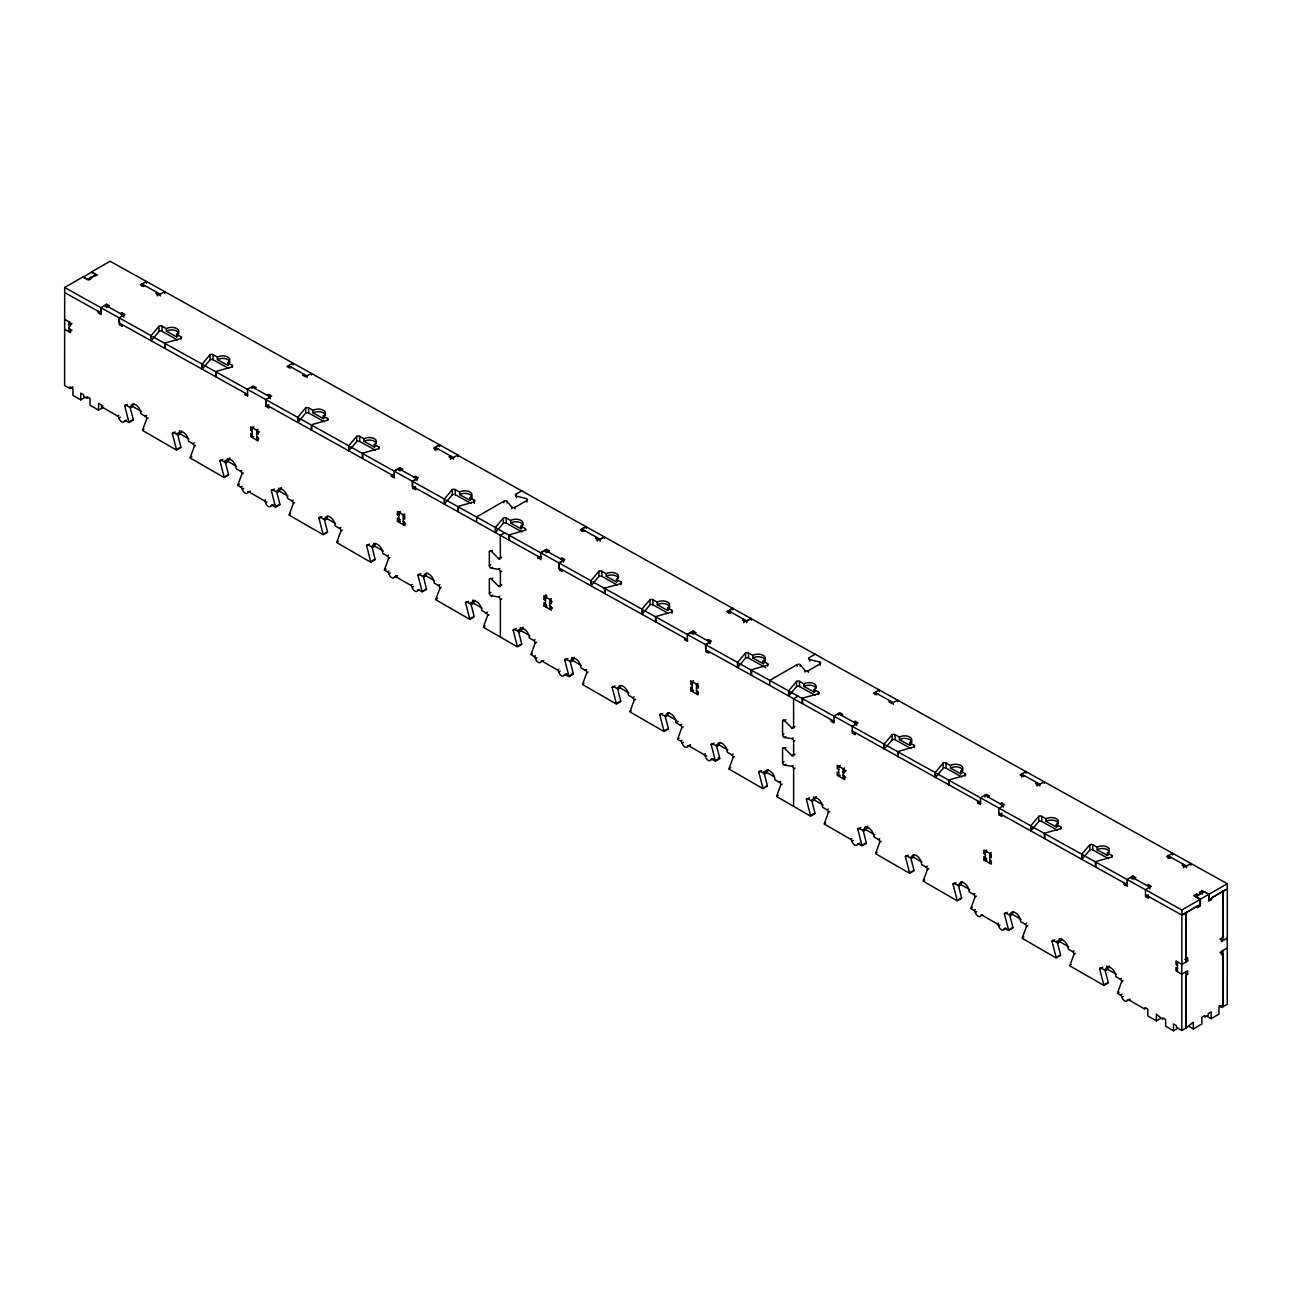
<?xml version="1.0" encoding="UTF-8"?>
<svg xmlns="http://www.w3.org/2000/svg" width="1292" height="1292" viewBox="0 0 1292 1292"><rect width="100%" height="100%" fill="white"/><g stroke="black" fill="none" stroke-linecap="round" stroke-linejoin="round"><path stroke-width="1.5" d="M108.157 306.737L109.61 305.881L106.687 304.25L100.824 307.641L100.889 312.761L64.681 292.59L64.6 385.468L69.978 388.569L72.901 386.873M133.318 420.062L128.925 422.597L125.841 420.821A2.067 1.195 60 0 0 124.452 421.144A4.151 2.39 60 0 1 121.69 421.806A4.151 2.39 60 0 1 118.929 417.946A2.067 1.195 60 0 0 117.54 416.024L101.503 406.754L101.503 405.074L98.563 403.379L98.563 410.145L102.956 407.61M499.891 596.161L498.518 596.952L491.235 595.854A2.067 1.195 60 0 1 489.345 593.157L489.345 579.462A2.067 1.195 60 0 1 491.235 578.929L492.607 578.138M499.891 568.512L498.518 569.304L491.235 568.205A2.067 1.195 60 0 1 489.345 565.492L489.345 551.813L490.718 551.022M793.11 765.462L791.738 766.253L784.47 765.155A2.067 1.195 60 0 1 782.581 762.442L782.581 748.762L783.953 747.971M793.11 737.813L791.738 738.604L784.47 737.506A2.067 1.195 60 0 1 782.581 734.793L782.581 721.097L783.953 720.306M1177.884 1028.206L1173.491 1030.758L1173.491 1023.975L1176.431 1025.67L1176.414 1027.366L1181.792 1030.467L1181.873 915.075L1197.345 905.983L1197.345 907.678L1200.284 905.983L1200.284 899.216L1227.319 883.744L1227.255 1004.223L1222.846 1006.775L1222.878 950.508M1186.217 971.665L1186.201 1027.931L1181.792 1030.467M1186.234 961.797L1186.266 912.523L1186.234 958.406L1187.687 957.566L1187.687 960.957L1181.825 964.333L1175.978 960.957L1175.978 964.333L1177.432 965.189M148.096 417.978L146.723 418.769L142.605 430.01L143.977 429.219M195.722 445.465L194.349 446.273L190.231 457.513L191.878 456.56M243.348 472.969L241.975 473.76L237.841 485.001L239.23 484.209M294.721 502.62L293.349 503.412L289.214 514.652L290.587 513.861M342.348 530.124L340.975 530.915L336.841 542.155L338.213 541.364M389.974 557.611L388.585 558.402L384.467 569.643L385.84 568.851M441.331 587.279L439.958 588.07L435.824 599.31L437.471 598.357M488.957 614.766L487.585 615.557L483.45 626.798L485.098 625.845M536.584 642.269L535.211 643.061L531.077 654.301L532.449 653.51M588.151 672.034L586.778 672.825L582.644 684.066L584.016 683.274M635.567 699.408L634.194 700.199L630.06 711.44L631.433 710.648M683.193 726.912L681.821 727.703L677.686 738.943L679.059 738.152M734.567 756.563L733.178 757.354L729.059 768.595L730.707 767.642M782.177 784.066L780.804 784.858L776.686 796.098L778.333 795.145M829.803 811.554L828.43 812.345L824.312 823.585L825.685 822.794M881.176 841.205L879.804 842.013L875.669 853.237L877.042 852.445M928.803 868.708L927.43 869.5L923.296 880.74L924.668 879.949M976.429 896.196L975.056 897.003L970.922 908.244L972.295 907.436M1027.786 925.863L1026.413 926.655L1022.279 937.895L1023.926 936.942M1075.412 953.351L1074.04 954.142L1069.905 965.382L1071.278 964.591M1123.039 980.838L1121.666 981.629L1117.532 992.87L1118.904 992.078M159.045 326.214L151.374 335.339L151.455 340.458L159.126 331.333L159.045 326.214A2.067 1.179 -0.9 0 1 161.968 326.182L166.377 328.636A7.251 4.118 -0.9 0 1 176.633 328.539A7.251 4.118 -0.9 0 1 176.633 334.353L176.665 336.921L166.41 331.204L166.377 328.636M210.079 354.654L202.408 363.763L202.489 368.898L210.16 359.774L210.079 354.654A2.067 1.179 -0.9 0 1 213.019 354.622L217.411 357.077A7.251 4.118 -0.9 0 1 227.667 356.98A7.251 4.118 -0.9 0 1 227.667 362.794L227.715 365.361L217.444 359.644L217.411 357.077M305.655 407.917L297.984 417.025L298.064 422.145L305.736 413.036L305.655 407.917A2.067 1.179 -0.9 0 1 308.594 407.884L312.987 410.323A7.251 4.118 -0.9 0 1 323.242 410.226A7.251 4.118 -0.9 0 1 323.242 416.04L323.291 418.608L313.019 412.891L312.987 410.323M356.689 436.341L349.018 445.465L349.098 450.585L356.77 441.476L356.689 436.341A2.067 1.179 -0.9 0 1 359.628 436.325L364.021 438.763A7.251 4.118 -0.9 0 1 374.292 438.666A7.251 4.118 -0.9 0 1 374.292 444.48L374.325 447.048L364.069 441.331L364.021 438.763M452.265 489.603L444.593 498.712L444.674 503.832L452.345 494.723L452.265 489.603A2.067 1.179 -0.9 0 1 455.204 489.571L459.597 492.026A7.251 4.118 -0.9 0 1 469.852 491.913A7.251 4.118 -0.9 0 1 469.852 497.743L469.9 500.295L459.629 494.578L459.597 492.026M503.315 518.044L495.643 527.152L495.708 532.272L503.379 523.163L503.315 518.044A2.067 1.179 -0.9 0 1 506.238 518.011L510.631 520.466A7.251 4.118 -0.9 0 1 520.902 520.353A7.251 4.118 -0.9 0 1 520.902 526.183L520.934 528.735L510.679 523.018L510.631 520.466M598.874 571.29L591.203 580.399L591.284 585.518L598.955 576.41L598.874 571.29A2.067 1.179 -0.9 0 1 601.814 571.258L606.206 573.713A7.251 4.118 -0.9 0 1 616.478 573.616A7.251 4.118 -0.9 0 1 616.478 579.43L616.51 581.998L606.255 576.28L606.206 573.713M649.924 599.73L642.253 608.839L642.334 613.958L649.989 604.85L649.924 599.73A2.067 1.179 -0.9 0 1 652.848 599.698L657.257 602.153A7.251 4.118 -0.9 0 1 667.512 602.04A7.251 4.118 -0.9 0 1 667.512 607.87L667.544 610.422L657.289 604.704L657.257 602.153M745.5 652.977L737.829 662.102L737.893 667.221L745.565 658.096L745.5 652.977A2.067 1.179 -0.9 0 1 748.423 652.945L752.816 655.399A7.251 4.118 -0.9 0 1 763.087 655.302A7.251 4.118 -0.9 0 1 763.087 661.116L763.12 663.684L752.865 657.967L752.816 655.399M796.534 681.417L788.863 690.526L788.944 695.661L796.615 686.537L796.534 681.417A2.067 1.179 -0.9 0 1 799.457 681.385L803.866 683.839A7.251 4.118 -0.9 0 1 814.122 683.743A7.251 4.118 -0.9 0 1 814.122 689.557L814.17 692.124L803.899 686.407L803.866 683.839M892.11 734.68L884.439 743.788L884.519 748.908L892.191 739.799L892.11 734.68A2.067 1.179 -0.9 0 1 895.033 734.647L899.442 737.086A7.251 4.118 -0.9 0 1 909.697 736.989A7.251 4.118 -0.9 0 1 909.697 742.803L909.729 745.371L899.474 739.654L899.442 737.086M943.144 763.104L935.473 772.228L935.553 777.348L943.225 768.239L943.144 763.104A2.067 1.179 -0.9 0 1 946.083 763.087L950.476 765.526A7.251 4.118 -0.9 0 1 960.731 765.429A7.251 4.118 -0.9 0 1 960.731 771.243L960.78 773.811L950.508 768.094L950.476 765.526M1038.72 816.366L1031.048 825.475L1031.129 830.594L1038.8 821.486L1038.72 816.366A2.067 1.179 -0.9 0 1 1041.659 816.334L1046.052 818.789A7.251 4.118 -0.9 0 1 1056.307 818.676A7.251 4.118 -0.9 0 1 1056.307 824.506L1056.355 827.058L1046.084 821.341L1046.052 818.789M1089.754 844.807L1082.082 853.915L1082.163 859.035L1089.834 849.926L1089.754 844.807A2.067 1.179 -0.9 0 1 1092.693 844.774L1097.086 847.229A7.251 4.118 -0.9 0 1 1107.357 847.116A7.251 4.118 -0.9 0 1 1107.357 852.946L1107.389 855.498L1097.134 849.781L1097.086 847.229M457.546 455.155L1227.319 883.744M785.843 736.715L784.47 737.506M501.764 571.226L500.392 572.017L500.392 585.696A2.067 1.195 60 0 1 498.518 586.229L491.235 578.929M501.764 598.874L500.392 599.666L500.392 637.069M793.11 754.738L791.738 755.529L784.47 748.23A2.067 1.195 60 0 0 782.581 748.762M64.729 292.606L64.648 287.486L83.108 276.843L88.793 280.009L91.732 278.313L90.262 277.505L97.352 275.067L91.651 271.901L110.095 261.242L457.82 454.994L457.853 456.706M71.964 323.549L69.025 325.245L70.495 326.101L70.495 322.709L64.632 319.334M144.801 285.564L143.331 286.42L140.408 284.789L146.416 281.478L146.448 283.19M71.981 330.058L69.041 331.753L69.041 321.87M120.608 313.681L122.078 312.825L125.001 314.457L119.139 317.848L119.219 322.968L247.515 394.448M69.978 388.569L69.978 386.873L72.901 388.569L72.901 395.336L80.75 399.858L85.143 397.322M101.503 406.754L102.876 405.963M129.911 406.528L133.27 419.545L128.861 422.08L124.743 406.076L127.569 404.428M124.743 406.076A2.067 1.195 60 0 1 126.196 405.22L130.605 407.771L132.801 406.495A7.251 4.183 60 0 1 133.641 403.734M117.54 416.024L118.912 415.233M118.929 417.946L120.301 417.155M124.452 421.144L126.099 420.191M130.605 407.771A7.251 4.183 60 0 1 135.725 404.8A7.251 4.183 60 0 1 140.86 413.698L145.269 416.234L146.642 415.443M177.795 435.033L180.896 447.032L176.487 449.584L172.369 433.563L175.195 431.932M254.766 388.424L256.236 387.584L253.297 385.937L247.434 389.328L247.676 396.24L244.753 394.609L244.721 392.897M291.411 367.267L289.957 368.107L287.018 366.476L293.026 363.165L293.058 364.877M172.369 433.563A2.067 1.195 60 0 1 173.822 432.723L178.231 435.259L180.428 433.999A7.251 4.183 60 0 1 181.574 430.914M267.218 395.368L268.688 394.528L271.627 396.16L265.748 399.535L265.829 404.654L394.125 476.15M303.878 374.212L302.409 375.051L305.348 376.683L311.356 373.388L311.372 375.084M180.945 447.565L176.552 450.1L142.54 430.462M178.231 435.259A7.251 4.183 60 0 1 183.351 432.303A7.251 4.183 60 0 1 188.487 441.186L192.879 443.721L194.268 442.93M265.91 399.616L266.007 406.447L268.93 404.751M253.733 426.812L252.263 427.652L252.263 437.536L253.733 436.68M258.125 429.348L256.672 430.188L256.672 440.071L258.868 438.796M259.595 431.883L256.672 433.579L258.125 434.435L258.125 431.043L250.793 426.812L250.793 430.188L252.263 431.043M224.905 460.533L228.506 474.535L224.114 477.071L219.979 461.066L222.822 459.419M219.979 461.066A2.067 1.195 60 0 1 221.449 460.227L225.858 462.762L228.054 461.486A7.251 4.183 60 0 1 229.944 457.982M228.571 475.052L224.178 477.588L190.166 457.949M225.858 462.762A7.251 4.183 60 0 1 230.977 459.79A7.251 4.183 60 0 1 236.113 468.689L240.506 471.225L241.895 470.433M239.165 484.662L237.793 485.453L240.877 487.229A2.067 1.195 60 0 1 242.266 489.167A4.151 2.39 60 0 0 245.028 493.011A4.151 2.39 60 0 0 247.789 492.349A2.067 1.195 60 0 1 249.178 492.026L250.551 491.235M240.877 487.229L242.25 486.438M242.266 489.167L243.639 488.36M247.789 492.349L249.437 491.396M276.52 491.186L279.88 504.187L275.487 506.722L271.352 490.718L274.372 488.974M271.352 490.718A2.067 1.195 60 0 1 272.822 489.878L277.215 492.413L279.411 491.138A7.251 4.183 60 0 1 281.317 487.633M249.178 492.026L264.149 500.666L265.522 499.875M264.149 500.666A2.067 1.195 60 0 1 265.538 502.604L266.911 501.813M265.538 502.604A4.151 2.39 60 0 0 268.3 506.448A4.151 2.39 60 0 0 271.062 505.786L273.258 504.526M279.944 504.704L275.535 507.255L272.45 505.463A2.067 1.195 60 0 0 271.062 505.786M277.215 492.413A7.251 4.183 60 0 1 282.35 489.458A7.251 4.183 60 0 1 287.47 498.341L291.879 500.876L293.252 500.085M401.376 470.11L402.846 469.271L399.906 467.639L394.044 471.015L394.302 477.927L391.363 476.296L391.331 474.6M439.49 444.787L433.627 448.163L436.567 449.794L438.02 448.954M394.189 471.112L398.598 468.56L416.912 478.767L416.945 480.479M435.291 450.391L435.243 447.403L439.651 444.868L439.668 446.564M391.363 476.296L394.302 474.6M324.147 518.673L327.506 531.69L323.097 534.226L318.979 518.221L321.821 516.574M318.979 518.221A2.067 1.195 60 0 1 320.448 517.365L324.841 519.917L327.038 518.641A7.251 4.183 60 0 1 327.619 516.251M413.828 477.055L415.297 476.215L418.237 477.846L412.374 481.238L412.439 486.357L540.734 557.837M457.82 454.994L451.958 458.369L449.018 456.738L450.488 455.898L450.537 459.306M416.912 478.767L412.519 481.318L412.616 488.15L415.556 489.781L415.523 488.069M327.57 532.207L323.161 534.743L289.15 515.104M324.841 519.917A7.251 4.183 60 0 1 329.977 516.945A7.251 4.183 60 0 1 335.096 525.828L339.505 528.38L340.878 527.588M412.616 488.15L415.556 486.454M400.342 511.454L398.873 512.31L398.873 522.178L400.342 521.338M403.282 518.221L404.751 519.077L404.751 515.686L397.419 511.454L397.419 514.846L400.342 513.15M404.751 513.99L403.282 514.846L403.282 524.713L405.107 523.664M398.873 518.786L397.419 517.947L397.419 521.338L400.342 519.642M371.773 546.177L375.132 559.178L370.723 561.713L366.605 545.708L369.447 544.077M366.605 545.708A2.067 1.195 60 0 1 368.058 544.869L372.467 547.404L374.664 546.128A7.251 4.183 60 0 1 375.504 543.383M375.197 559.694L370.788 562.246L336.776 542.608M372.467 547.404A7.251 4.183 60 0 1 377.603 544.449A7.251 4.183 60 0 1 382.723 553.331L387.132 555.867L388.504 555.076M385.775 569.304L384.402 570.095L387.487 571.888A2.067 1.195 60 0 1 388.876 573.81A4.151 2.39 60 0 0 391.637 577.653A4.151 2.39 60 0 0 394.399 577.007A2.067 1.195 60 0 1 395.788 576.668L397.161 575.877M511.761 508.693L511.729 507.094L507.142 501.49A2.067 1.179 -0.9 0 0 503.848 501.248L476.57 516.994L476.635 522.13M515.976 495.853L515.944 494.255L522.016 490.766M387.487 571.888L388.876 571.08M388.876 573.81L390.249 573.018M394.399 577.007L396.886 575.57M511.729 507.094A2.067 1.179 -0.9 0 0 515.024 507.336L526.878 500.488A2.067 1.179 -0.9 0 0 526.393 498.631L516.429 496.128A2.067 1.179 -0.9 0 1 515.944 494.255M423.13 575.828L426.489 588.829L422.096 591.381L417.962 575.36L420.804 573.729M417.962 575.36A2.067 1.195 60 0 1 419.432 574.52L423.824 577.056L426.021 575.796A7.251 4.183 60 0 1 426.861 573.034M395.788 576.668L410.775 585.324L412.148 584.517M504.72 532.772L500.311 535.308L500.392 558.047A2.067 1.195 60 0 1 498.518 558.58L491.235 551.28A2.067 1.195 60 0 0 489.345 551.813M410.775 585.324A2.067 1.195 60 0 1 412.148 587.246L413.521 586.455M412.148 587.246A4.151 2.39 60 0 0 414.91 591.106A4.151 2.39 60 0 0 417.687 590.444L419.335 589.491M491.235 551.28L492.607 550.489M426.554 589.362L422.161 591.898L419.06 590.105A2.067 1.195 60 0 0 417.687 590.444M423.824 577.056A7.251 4.183 60 0 1 428.96 574.1A7.251 4.183 60 0 1 434.096 582.983L438.489 585.518L439.861 584.727M498.518 558.58L500.44 557.466M500.392 558.047L501.764 557.256M489.345 565.492L490.718 564.701M491.509 568.044L492.607 567.414M547.986 551.813L549.455 550.957L546.516 549.326L540.654 552.718L540.912 559.63L537.973 557.999L537.957 556.287M586.116 526.474L580.237 529.849L583.177 531.497L584.646 530.641M540.815 552.798L545.208 550.263L563.522 560.47L563.554 562.182M581.901 531.658L581.852 529.09L586.261 526.555L586.277 528.267M537.973 557.999L540.912 556.303M470.498 602.33L474.116 616.332L469.723 618.868L465.588 602.863L468.431 601.216M498.518 586.229L499.891 585.438M500.392 585.696L501.764 584.905M489.345 593.157L490.718 592.35M465.588 602.863A2.067 1.195 60 0 1 467.058 602.024L471.451 604.559L473.647 603.283A7.251 4.183 60 0 1 474.794 600.215M491.509 595.709L492.607 595.063M560.453 558.742L561.907 557.902L564.846 559.533L558.984 562.924L559.065 568.044L687.344 639.524M604.43 536.681L598.567 540.072L595.628 538.441L597.098 537.585L597.146 541.009M563.522 560.47L559.129 563.005L559.226 569.837L562.165 571.468L562.133 569.756M581.852 529.09L600.182 539.297L604.575 536.761L604.608 538.473M474.18 616.849L469.787 619.385L435.759 599.746M471.451 604.559A7.251 4.183 60 0 1 476.587 601.587A7.251 4.183 60 0 1 481.722 610.486L486.115 613.022L487.488 612.23M545.499 600.328L544.029 599.488L544.029 596.096L546.225 594.837M546.952 596.096L545.499 596.952L545.499 606.82L546.952 605.98M544.029 599.488L546.225 598.212M551.361 598.648L549.891 599.488L549.891 609.372L552.459 607.886M545.499 603.445L544.029 602.589L544.029 605.98L546.225 604.704M552.088 601.604L549.891 602.88L551.361 603.719L551.361 600.328L544.029 596.096M518.124 629.818L521.742 643.836L517.349 646.371L513.215 630.367L516.235 628.606M513.215 630.367A2.067 1.195 60 0 1 514.684 629.511L519.077 632.046L521.274 630.787A7.251 4.183 60 0 1 523.179 627.282M521.807 644.353L517.398 646.888L483.386 627.25M519.077 632.046A7.251 4.183 60 0 1 524.213 629.091A7.251 4.183 60 0 1 529.349 637.973L533.741 640.525L535.114 639.718M531.012 654.737L534.113 656.53L535.486 655.738M534.113 656.53A2.067 1.195 60 0 1 535.486 658.452L536.858 657.66M535.486 658.452A4.151 2.39 60 0 0 538.247 662.312A4.151 2.39 60 0 0 541.025 661.649L542.398 660.858M541.025 661.649A2.067 1.195 60 0 1 542.398 661.326L543.77 660.519M569.95 660.6L573.309 673.6L568.916 676.136L564.782 660.131L567.899 658.339M564.782 660.131A2.067 1.195 60 0 1 566.251 659.291L570.644 661.827L572.841 660.551A7.251 4.183 60 0 1 574.342 657.24M542.398 661.326L557.385 669.967L558.758 669.175M557.385 669.967A2.067 1.195 60 0 1 558.758 671.888L560.147 671.097M558.758 671.888A4.151 2.39 60 0 0 561.535 675.748A4.151 2.39 60 0 0 564.297 675.086L566.494 673.81M564.297 675.086A2.067 1.195 60 0 1 565.67 674.763L567.059 673.956M570.644 661.827A7.251 4.183 60 0 1 575.78 658.855A7.251 4.183 60 0 1 580.915 667.754L585.308 670.29L586.681 669.498M694.595 633.5L696.065 632.644L693.142 631.013L687.263 634.404L687.522 641.317L684.598 639.685L684.566 637.973M732.903 609.953L732.871 608.241L726.863 611.552L729.786 613.183L731.256 612.327M687.425 634.485L691.818 631.95L710.067 642.108L710.099 643.82M728.51 612.925L728.478 610.793L732.871 608.241M617.382 687.974L620.725 700.975L616.332 703.51L612.198 687.505L615.04 685.874M612.198 687.505A2.067 1.195 60 0 1 613.668 686.666L618.06 689.201L620.273 687.942A7.251 4.183 60 0 1 620.838 685.535M707.063 640.444L708.533 639.588L711.456 641.22L705.593 644.611L705.674 649.731L833.954 721.211M751.04 618.367L745.177 621.759L742.254 620.128L743.707 619.272L743.772 622.696M710.067 642.108L705.674 644.66L705.771 651.491L708.71 653.122L708.678 651.41M728.478 610.793L746.792 621L751.201 618.448L751.217 620.16M620.79 701.491L616.397 704.043L582.579 684.518M618.06 689.201A7.251 4.183 60 0 1 623.196 686.246A7.251 4.183 60 0 1 628.332 695.128L632.725 697.664L634.097 696.872M693.578 680.755L692.108 681.595L692.108 691.478L693.578 690.622M698.697 686.246L696.501 687.522L697.971 688.361L697.971 684.986L690.639 680.755L690.639 684.13L692.835 682.87M697.971 683.29L696.501 684.13L696.501 694.014L698.342 692.948M692.108 688.087L690.639 687.247L690.639 690.622L692.835 689.363M665.009 715.461L668.352 728.478L663.959 731.014L659.824 715.009L662.667 713.362M659.824 715.009A2.067 1.195 60 0 1 661.294 714.153L665.687 716.705L667.899 715.429A7.251 4.183 60 0 1 668.723 712.667M665.687 716.705A7.251 4.183 60 0 1 670.823 713.733A7.251 4.183 60 0 1 675.958 722.632L678.155 721.356M668.416 728.995L664.023 731.53L630.012 711.892M675.958 722.632L680.351 725.167L681.724 724.376M804.981 672.066L804.964 670.467L800.378 664.863A2.067 1.179 -0.9 0 0 797.083 664.621L769.79 680.383L769.87 685.503M815.236 654.14L809.18 657.644A2.067 1.179 -0.9 0 0 809.664 659.501L809.68 661.1M677.622 739.395L680.722 741.172L682.095 740.381M680.722 741.172A2.067 1.195 60 0 1 682.111 743.11L683.484 742.302M804.964 670.467A2.067 1.179 -0.9 0 0 808.243 670.71L820.097 663.862A2.067 1.179 -0.9 0 0 819.629 662.005L809.664 659.501M682.111 743.11A4.151 2.39 60 0 0 684.873 746.954A4.151 2.39 60 0 0 687.635 746.292L690.106 744.87M687.635 746.292A2.067 1.195 60 0 1 689.007 745.968L690.671 745.016M716.366 745.129L719.725 758.129L715.316 760.665L711.198 744.66L714.04 743.013M797.955 696.162L793.563 698.697L793.627 727.348A2.067 1.195 60 0 1 791.738 727.88L784.47 720.581A2.067 1.195 60 0 0 782.581 721.097M711.198 744.66A2.067 1.195 60 0 1 712.651 743.821L717.06 746.356L719.256 745.08A7.251 4.183 60 0 1 720.096 742.319M689.007 745.968L703.995 754.609L705.367 753.817M703.995 754.609A2.067 1.195 60 0 1 705.384 756.547L706.756 755.755M705.384 756.547A4.151 2.39 60 0 0 708.145 760.39A4.151 2.39 60 0 0 710.907 759.728L712.554 758.775M710.907 759.728A2.067 1.195 60 0 1 712.296 759.405L713.668 758.614M784.47 720.581L785.843 719.773M717.06 746.356A7.251 4.183 60 0 1 722.196 743.385A7.251 4.183 60 0 1 727.315 752.283L731.724 754.819L733.097 754.027M791.738 727.88L793.385 726.928M793.627 727.348L795 726.556M782.581 734.793L783.953 734.001M791.738 755.529A2.067 1.195 60 0 0 793.627 754.996L793.627 741.317L795 740.51M841.221 715.187L842.675 714.347L839.752 712.7L833.889 716.091L834.067 722.971L831.127 721.324L831.095 719.628M877.866 694.03L876.396 694.87L873.473 693.239L879.335 689.847L879.367 691.559M784.47 748.23L785.843 747.438M763.733 771.615L767.351 785.633L762.942 788.168L758.824 772.164L761.65 770.517M793.627 754.996L795 754.205M782.581 762.442L783.953 761.65M853.673 722.131L855.143 721.291L858.066 722.922L852.203 726.298L852.3 733.129L855.239 734.76L855.207 733.065M890.333 700.975L888.864 701.814L891.787 703.446L897.665 700.07L897.682 701.766M758.824 772.164A2.067 1.195 60 0 1 760.277 771.308L764.686 773.843L766.883 772.584A7.251 4.183 60 0 1 768.029 769.515M784.47 765.155L785.843 764.363M793.627 806.37L793.627 768.966L795 768.175M767.4 786.15L763.007 788.685L728.995 769.047M764.686 773.843A7.251 4.183 60 0 1 769.806 770.888A7.251 4.183 60 0 1 774.942 779.77L779.351 782.322L780.723 781.515M840.188 765.397L838.718 766.237L838.718 776.121L840.188 775.265M844.58 767.933L843.127 768.788L843.127 778.656L845.679 777.17M846.05 770.468L843.127 772.164L844.58 773.02L844.58 769.628L837.248 765.397L837.248 768.788L838.718 769.628M811.618 800.119L814.977 813.12L810.568 815.656L806.45 799.651L809.551 797.858M806.45 799.651A2.067 1.195 60 0 1 807.904 798.811L812.313 801.347L814.509 800.071A7.251 4.183 60 0 1 816.399 796.566M815.026 813.637L810.633 816.189L776.621 796.55M812.313 801.347A7.251 4.183 60 0 1 817.432 798.391A7.251 4.183 60 0 1 822.568 807.274L826.961 809.809L828.35 809.018M862.975 829.771L866.334 842.772L861.942 845.323L857.807 829.303L860.924 827.51M857.807 829.303A2.067 1.195 60 0 1 859.277 828.463L863.67 830.998L865.866 829.739A7.251 4.183 60 0 1 867.772 826.234M824.248 824.038L850.604 839.267L851.993 838.476M850.604 839.267A2.067 1.195 60 0 1 851.993 841.189L853.366 840.398M851.993 841.189A4.151 2.39 60 0 0 854.755 845.049A4.151 2.39 60 0 0 857.517 844.387L859.729 843.111M866.399 843.288L861.99 845.84L858.905 844.047A2.067 1.195 60 0 0 857.517 844.387M863.67 830.998A7.251 4.183 60 0 1 868.805 828.043A7.251 4.183 60 0 1 873.941 836.925L878.334 839.461L879.707 838.669M977.64 801.266L977.673 802.978L980.596 801.282M987.831 796.873L989.301 796.034L986.361 794.402L980.499 797.778L980.596 804.609L977.673 802.978M1024.475 775.717L1023.022 776.557L1020.082 774.925L1025.945 771.55L1025.977 773.262M910.602 857.258L913.961 870.275L909.568 872.811L905.434 856.806L908.276 855.159M1000.283 803.818L1001.752 802.978L1004.692 804.609L998.829 808.421M905.434 856.806A2.067 1.195 60 0 1 906.903 855.95L911.296 858.502L913.492 857.226A7.251 4.183 60 0 1 914.074 854.836M998.813 808.001L998.926 814.816L1001.849 813.136M914.025 870.792L909.616 873.327L875.605 853.689M911.296 858.502A7.251 4.183 60 0 1 916.432 855.53A7.251 4.183 60 0 1 921.551 864.429L925.96 866.964L927.333 866.173M986.797 850.039L985.344 850.895L985.344 860.763L986.797 859.923M989.737 856.822L991.206 857.662L991.206 854.27L983.874 850.039L983.874 853.431L986.797 851.735M991.206 852.591L989.737 853.431L989.737 863.298L991.562 862.248M985.344 857.387L983.874 856.531L983.874 859.923L986.797 858.227M958.228 884.762L961.587 897.762L957.178 900.314L953.06 884.293L955.902 882.662M953.06 884.293A2.067 1.195 60 0 1 954.53 883.453L958.922 885.989L961.119 884.729A7.251 4.183 60 0 1 962.265 881.645M961.652 898.295L957.243 900.831L923.231 881.192M958.922 885.989A7.251 4.183 60 0 1 964.058 883.034A7.251 4.183 60 0 1 969.178 891.916L973.587 894.452L974.959 893.66M970.857 908.68L973.942 910.472L975.331 909.681M973.942 910.472A2.067 1.195 60 0 1 975.331 912.394L976.704 911.603M975.331 912.394A4.151 2.39 60 0 0 978.092 916.254A4.151 2.39 60 0 0 980.854 915.592L982.518 914.639M1009.456 913.896L1012.944 927.43L1008.551 929.965L1004.417 913.961L1007.259 912.313M1004.417 913.961A2.067 1.195 60 0 1 1005.887 913.105L1010.279 915.64L1012.476 914.381A7.251 4.183 60 0 1 1013.316 911.619M980.854 915.592A2.067 1.195 60 0 1 982.243 915.253L997.23 923.909L998.603 923.118M997.23 923.909A2.067 1.195 60 0 1 998.603 925.831L999.976 925.04M998.603 925.831A4.151 2.39 60 0 0 1001.365 929.691A4.151 2.39 60 0 0 1004.142 929.029L1005.79 928.076M1013.009 927.947L1008.616 930.482L1005.515 928.69A2.067 1.195 60 0 0 1004.142 929.029M1010.279 915.64A7.251 4.183 60 0 1 1015.415 912.685A7.251 4.183 60 0 1 1020.551 921.567L1024.944 924.119L1026.591 923.166M1134.441 878.576L1135.91 877.72L1132.971 876.089L1127.109 879.481L1127.205 886.312L1124.282 884.665L1124.25 882.969M1124.282 884.665L1127.205 882.985M1171.101 857.404L1169.631 858.259L1166.692 856.612L1172.571 853.237L1172.587 854.949M1146.892 885.504L1148.362 884.665L1151.301 886.296L1145.439 889.687L1145.536 896.519L1148.475 898.15L1148.443 896.438M1056.953 940.915L1060.571 954.917L1056.178 957.453L1052.043 941.448L1054.886 939.817M1052.043 941.448A2.067 1.195 60 0 1 1053.513 940.608L1057.906 943.144L1060.102 941.868A7.251 4.183 60 0 1 1061.604 938.557M1145.536 896.519L1148.475 894.823M1060.635 955.434L1056.242 957.986L1022.214 938.347M1057.906 943.144A7.251 4.183 60 0 1 1063.041 940.188A7.251 4.183 60 0 1 1068.177 949.071L1072.57 951.606L1073.943 950.815M1200.284 899.216L1195.875 896.68L1204.435 891.738L1208.828 894.274L1208.828 901.057L1211.767 899.361L1211.767 897.665L1227.319 888.831L1208.957 899.523L1208.876 894.403L1202.271 890.721L1199.347 892.417L1200.817 893.24L1198.12 894.791L1196.65 893.967L1193.727 895.663L1200.316 899.329L1200.397 904.465L1181.954 915.107L1145.503 894.807M1083.181 855.094L1181.873 909.988L1200.316 899.329M1104.838 969.404L1108.197 982.404L1103.804 984.94L1099.67 968.935L1102.787 967.143M1099.67 968.935A2.067 1.195 60 0 1 1101.139 968.079L1105.532 970.631L1107.728 969.355A7.251 4.183 60 0 1 1109.247 966.045M1108.261 982.921L1103.869 985.457L1069.841 965.835M1105.532 970.631A7.251 4.183 60 0 1 1110.668 967.676A7.251 4.183 60 0 1 1115.803 976.558L1120.196 979.094L1121.569 978.302M1118.84 992.531L1117.467 993.322L1120.568 995.098A2.067 1.195 60 0 1 1121.941 997.036A4.151 2.39 60 0 0 1124.718 1000.88A4.151 2.39 60 0 0 1127.48 1000.218A2.067 1.195 60 0 1 1128.853 999.895L1130.225 999.104M1120.568 995.098L1122.215 994.146M1121.941 997.036L1123.313 996.245M1227.287 938.089L1221.408 941.48L1221.408 938.089L1222.878 937.249L1222.878 891.238L1222.878 940.641L1219.939 938.945M1127.48 1000.218L1128.853 999.427M1227.287 947.973L1221.408 951.364L1221.408 954.74L1222.878 953.9L1222.878 1006.791L1221.909 1007.356L1218.97 1005.661M1177.432 968.289L1175.978 967.45L1175.978 970.825L1181.825 974.216L1187.687 970.825L1187.687 974.216L1186.234 975.056L1186.234 1027.947L1193.307 1022.166L1193.307 1028.933L1188.915 1026.397M1128.853 999.895L1144.906 1009.165L1144.906 1007.469L1147.829 1009.165L1147.829 1015.948L1156.388 1020.874L1160.781 1018.338M1193.307 1028.933L1201.867 1024.007L1201.867 1017.224L1204.806 1015.528L1204.806 1017.224L1208.198 1015.27L1208.198 1013.574L1211.137 1011.878L1211.137 1018.645L1206.728 1016.11M1211.137 1018.645L1218.97 1014.123L1218.97 1007.356L1221.909 1005.661L1221.909 1007.356M520.902 526.183L525.295 528.622L525.327 530.221L509.371 534.807L509.452 539.927M435.243 447.403L453.427 457.53L453.444 459.241M176.633 334.353L181.025 336.808L181.058 339.053M227.667 362.794L232.075 365.248L232.108 367.493M323.242 416.04L327.651 418.495L327.667 420.417M374.292 444.48L378.685 446.935L378.717 448.857M469.852 497.743L474.261 500.182L474.309 503.395M616.478 579.43L620.871 581.885L620.919 584.759M667.512 607.87L671.905 610.325L671.953 613.199M763.087 661.116L767.48 663.571L767.529 666.139M814.122 689.557L818.514 692.011L818.563 694.563M909.697 742.803L914.09 745.258L914.122 747.503M960.731 771.243L965.14 773.698L965.172 775.943M1056.307 824.506L1060.716 826.945L1060.732 828.866M1107.357 852.946L1111.75 855.385L1111.782 857.307M159.126 331.333A2.067 1.179 -0.9 0 1 162.049 331.317L177.65 340.006M210.16 359.774A2.067 1.179 -0.9 0 1 213.083 359.757L228.684 368.43M305.736 413.036A2.067 1.179 -0.9 0 1 308.659 413.004L324.26 421.693M356.77 441.476A2.067 1.179 -0.9 0 1 359.709 441.444L375.294 450.133M452.345 494.723A2.067 1.179 -0.9 0 1 455.268 494.691L470.869 503.379M503.379 523.163A2.067 1.179 -0.9 0 1 506.319 523.131L521.903 531.82M598.955 576.41A2.067 1.179 -0.9 0 1 601.894 576.377L617.479 585.066M649.989 604.85A2.067 1.179 -0.9 0 1 652.928 604.817L668.513 613.506M745.565 658.096A2.067 1.179 -0.9 0 1 748.504 658.08L765.833 667.722M796.615 686.537A2.067 1.179 -0.9 0 1 799.538 686.52L815.139 695.193M892.191 739.799A2.067 1.179 -0.9 0 1 895.114 739.767L910.715 748.456M943.225 768.239A2.067 1.179 -0.9 0 1 946.148 768.207L961.749 776.896M1038.8 821.486A2.067 1.179 -0.9 0 1 1041.723 821.454L1057.324 830.142M1089.834 849.926A2.067 1.179 -0.9 0 1 1092.774 849.894L1108.358 858.582M64.648 287.486L151.019 335.613L151.083 340.733M152.924 336.76L202.053 364.053L202.133 369.173M203.651 365.022L297.628 417.3L297.709 422.419M299.55 418.463L348.662 445.74L348.743 450.86M350.261 446.709L444.238 498.987L444.319 504.106M445.885 499.988L495.272 527.427L495.353 532.546M496.063 527.96L590.848 580.673L590.928 585.809M592.77 581.836L641.898 609.113L641.962 614.233M643.497 610.099L737.474 662.376L737.538 667.496M739.056 663.345L788.508 690.816L788.588 695.936M789.299 691.333L884.083 744.063L884.148 749.182M885.844 745.129L935.117 772.503L935.198 777.622M936.571 773.391L1030.693 825.75L1030.774 830.869M1032.453 826.832L1081.727 854.19L1081.808 859.309M998.894 813.12L1127.189 884.6M266.007 406.447L268.93 408.078L268.914 406.382M998.926 814.816L1001.849 816.463L1001.833 814.751M1219.955 952.204L1222.878 953.9M1184.764 959.262L1187.687 960.957M397.419 514.846L398.873 515.686M690.639 684.13L692.108 684.986M983.874 853.431L985.344 854.27M69.025 328.346L70.495 329.202L70.495 332.593L64.632 329.202M252.263 434.144L250.793 433.305L250.793 436.68L258.125 440.911L258.125 437.536L256.672 436.68M403.282 521.338L404.751 522.178L404.751 525.569L397.419 521.338M549.891 605.98L551.361 606.82L551.361 610.212L544.029 605.98M696.501 690.622L697.971 691.478L697.971 694.854L690.639 690.622M838.718 772.729L837.248 771.889L837.248 775.265L844.58 779.512L844.58 776.121L843.127 775.265M989.737 859.923L991.206 860.763L991.206 864.154L983.874 859.923M1184.764 972.521L1187.687 974.216M179.33 430.817L181.526 432.093M227.505 458.628L229.427 459.742M278.587 488.134L281.058 489.555M374.115 543.286L375.213 543.916M472.549 600.118L474.745 601.378M520.175 627.605L522.646 629.043M571.742 657.386L574.213 658.807M667.899 712.893L668.723 713.362M767.157 770.193L767.981 770.678M813.411 796.906L815.882 798.327M865.042 826.718L867.513 828.14M960.844 882.032L961.942 882.662M1059.004 938.703L1061.491 940.124M1106.63 966.19L1109.101 967.611M132.801 406.495L141.345 411.437M180.428 433.999L188.971 438.925M228.054 461.486L236.597 466.428M279.411 491.138L287.971 496.08M327.038 518.641L335.597 523.583M374.664 546.128L383.223 551.07M426.021 575.796L434.58 580.722M473.647 603.283L482.207 608.225M521.274 630.787L529.833 635.712M572.841 660.551L581.4 665.493M620.273 687.942L628.816 692.867M667.899 715.429L676.443 720.371M719.256 745.08L727.816 750.022M766.883 772.584L773.73 776.524M814.509 800.071L823.052 805.013M865.866 829.739L874.426 834.664M913.492 857.226L922.052 862.168M961.119 884.729L969.678 889.655M1012.476 914.381L1021.035 919.323M1060.102 941.868L1068.662 946.81M1107.728 969.355L1116.288 974.297M571.936 673.293L573.373 674.117L568.981 676.653L565.67 674.763M718.239 757.758L719.773 758.646L715.38 761.182L712.296 759.405M98.563 410.145L90.02 405.22L90.02 398.437L87.081 396.741L87.081 398.437L83.673 396.483L83.689 394.787L80.75 393.091L80.75 399.858M1173.491 1030.758L1165.642 1026.219L1165.642 1019.453L1162.719 1017.757L1162.719 1019.453L1156.388 1014.107L1156.388 1020.874M177.279 433.03L177.537 434.031M852.268 730.997L980.563 802.477M819.645 663.603L819.629 662.005M1202.271 890.721L1202.335 894.145M1196.65 893.967L1196.715 897.391M1190.917 865.156L1190.885 863.444L1185.022 866.835L1182.083 865.204L1183.553 864.348L1183.601 867.772M1186.524 867.691L1186.492 865.979L1168.162 855.772L1168.21 858.34M1181.873 909.988L1181.954 915.107M1149.864 888.848L1149.832 887.152L1131.501 876.929L1131.534 878.641M1132.971 876.089L1133.019 879.497M1095.891 866.69L1095.826 861.57L1111.75 857.048A2.067 1.179 -0.9 0 0 1111.75 855.385M1095.341 861.78L1095.422 866.9M1092.693 844.774L1092.774 849.894M1044.307 783.469L1044.275 781.757L1038.413 785.132L1035.473 783.501L1036.943 782.661L1036.992 786.069M1044.857 838.25L1044.776 833.13L1060.716 828.608A2.067 1.179 -0.9 0 0 1060.716 826.945M1044.307 833.34L1044.372 838.46M1041.659 816.334L1041.723 821.454M1039.899 786.004L1039.882 784.292L1021.552 774.086L1021.601 777.073M1003.238 807.161L1003.222 805.449L984.892 795.242L984.924 796.954M1001.752 802.978L1001.801 806.386M949.281 785.003L949.2 779.867L965.14 775.361A2.067 1.179 -0.9 0 0 965.14 773.698M948.732 780.077L948.796 785.197M946.083 763.087L946.148 768.207M898.247 756.563L898.166 751.443L914.09 746.921A2.067 1.179 -0.9 0 0 914.09 745.258M897.682 751.637L897.762 756.773M895.033 734.647L895.114 739.767M893.289 704.318L893.257 702.606L874.942 692.399L874.975 694.531M856.628 725.474L856.596 723.762L838.363 713.588L838.379 715.3M855.143 721.291L855.191 724.699M820.097 663.862L820.129 665.477M809.18 657.967L809.196 659.566M808.243 670.71L808.275 672.308M802.671 703.3L802.59 698.181L818.514 693.675A2.067 1.179 -0.9 0 0 818.514 692.011M802.122 698.391L802.187 703.51M800.378 664.863L800.394 666.462M799.457 681.385L799.538 686.52M797.083 664.621L797.099 666.22M751.637 674.86L751.556 669.74L767.48 665.235A2.067 1.179 -0.9 0 0 767.48 663.571M751.072 669.95L751.153 675.07M748.423 652.945L748.504 658.08M746.792 621L746.824 622.696M693.142 631.013L693.19 634.437M691.818 631.95L691.85 633.661M656.061 621.613L655.981 616.494L671.905 611.988A2.067 1.179 -0.9 0 0 671.905 610.325M655.496 616.704L655.577 621.823M652.848 599.698L652.928 604.817M605.011 593.173L604.947 588.054L620.871 583.548A2.067 1.179 -0.9 0 0 620.871 581.885M604.462 588.264L604.543 593.383M601.814 571.258L601.894 576.377M600.182 539.297L600.215 541.009M546.516 549.326L546.581 552.734M545.208 550.263L545.224 551.959M526.878 500.488L526.894 502.087M516.429 496.128L516.461 497.727M515.024 507.336L515.056 508.935M508.887 535.017L508.967 540.137M507.142 501.49L507.175 503.089M506.238 518.011L506.319 523.131M503.848 501.248L503.88 502.846M458.402 511.487L458.321 506.367L474.261 501.845A2.067 1.179 -0.9 0 0 474.261 500.182M457.853 506.577L457.917 511.697M455.204 489.571L455.268 494.691M399.906 467.639L399.955 471.047M398.598 468.56L398.614 470.272M362.826 458.24L362.761 453.104L378.685 448.599A2.067 1.179 -0.9 0 0 378.685 446.935M362.277 453.314L362.358 458.434M359.628 436.325L359.709 441.444M311.792 429.8L311.711 424.68L327.651 420.158A2.067 1.179 -0.9 0 0 327.651 418.495M311.243 424.874L311.307 430.01M308.594 407.884L308.659 413.004M306.979 377.635L306.963 375.924L288.633 365.717L288.649 367.413M270.335 398.792L270.303 397.08L251.972 386.873L252.005 388.585M268.688 394.528L268.736 397.936M216.216 376.537L216.135 371.418L232.075 366.912A2.067 1.179 -0.9 0 0 232.075 365.248M215.667 371.628L215.732 376.747M213.019 354.622L213.083 359.757M164.762 293.397L164.746 291.685L158.722 294.996L155.799 293.365L157.269 292.509L157.317 295.933M165.182 348.097L165.101 342.978L181.025 338.472A2.067 1.179 -0.9 0 0 181.025 336.808M164.617 343.188L164.698 348.307M161.968 326.182L162.049 331.317M160.369 295.933L160.337 294.237L142.023 284.014L142.055 286.162M123.709 317.105L123.693 315.393L105.363 305.187L105.395 306.882M122.078 312.825L122.126 316.249M122.304 324.68L122.32 326.392L119.397 324.76L119.284 317.929M106.687 304.25L106.735 307.674M100.97 307.722L101.067 314.554L98.144 312.922L98.111 311.21M1177.432 961.797L1177.432 971.665M177.925 335.936A7.251 4.118 -0.9 0 1 176.665 336.921M166.41 331.204A7.251 4.118 -0.9 0 1 174.258 330.219A7.251 4.118 -0.9 0 1 178.797 333.917M228.975 364.376A7.251 4.118 -0.9 0 1 227.715 365.361M217.444 359.644A7.251 4.118 -0.9 0 1 225.292 358.659A7.251 4.118 -0.9 0 1 229.831 362.341M324.55 417.639A7.251 4.118 -0.9 0 1 323.291 418.608M313.019 412.891A7.251 4.118 -0.9 0 1 320.626 411.857A7.251 4.118 -0.9 0 1 325.374 415.297M375.584 446.079A7.251 4.118 -0.9 0 1 374.325 447.048M364.069 441.331A7.251 4.118 -0.9 0 1 371.66 440.297A7.251 4.118 -0.9 0 1 376.424 443.737M459.629 494.578A7.251 4.118 -0.9 0 1 469.9 494.481A7.251 4.118 -0.9 0 1 469.9 500.295M525.295 528.622A2.067 1.179 -0.9 0 1 525.295 530.285M522.194 527.766A7.251 4.118 -0.9 0 1 520.934 528.735M510.679 523.018A7.251 4.118 -0.9 0 1 518.027 521.936A7.251 4.118 -0.9 0 1 522.969 525.133M617.77 581.012A7.251 4.118 -0.9 0 1 616.51 581.998M606.255 576.28A7.251 4.118 -0.9 0 1 613.345 575.15A7.251 4.118 -0.9 0 1 618.432 578.089M657.289 604.704A7.251 4.118 -0.9 0 1 665.622 603.848A7.251 4.118 -0.9 0 1 669.611 608.015M668.804 609.453A7.251 4.118 -0.9 0 1 667.544 610.422M764.38 662.699A7.251 4.118 -0.9 0 1 763.12 663.684M752.865 657.967A7.251 4.118 -0.9 0 1 760.956 657.03A7.251 4.118 -0.9 0 1 765.235 660.971M1108.649 854.529A7.251 4.118 -0.9 0 1 1107.389 855.498M1097.134 849.781A7.251 4.118 -0.9 0 1 1104.725 848.747A7.251 4.118 -0.9 0 1 1109.489 852.187M1057.615 826.089A7.251 4.118 -0.9 0 1 1056.355 827.058M1046.084 821.341A7.251 4.118 -0.9 0 1 1053.691 820.307A7.251 4.118 -0.9 0 1 1058.439 823.763M962.039 772.842A7.251 4.118 -0.9 0 1 960.78 773.811M950.508 768.094A7.251 4.118 -0.9 0 1 958.357 767.109A7.251 4.118 -0.9 0 1 962.895 770.807M910.989 744.402A7.251 4.118 -0.9 0 1 909.729 745.371M899.474 739.654A7.251 4.118 -0.9 0 1 907.323 738.669A7.251 4.118 -0.9 0 1 911.861 742.367M815.43 691.139A7.251 4.118 -0.9 0 1 814.17 692.124M803.899 686.407A7.251 4.118 -0.9 0 1 815.946 687.925M1120.196 979.094A2.067 1.195 60 0 1 1121.666 981.629M1072.57 951.606A2.067 1.195 60 0 1 1074.04 954.142M1024.944 924.119A2.067 1.195 60 0 1 1026.413 926.655M973.587 894.452A2.067 1.195 60 0 1 975.056 897.003M925.96 866.964A2.067 1.195 60 0 1 927.43 869.5M878.334 839.461A2.067 1.195 60 0 1 879.804 842.013M826.961 809.809A2.067 1.195 60 0 1 828.43 812.345M791.738 766.253A2.067 1.195 60 0 1 793.627 768.966M791.738 738.604A2.067 1.195 60 0 1 793.627 741.317M533.741 640.525A2.067 1.195 60 0 1 535.211 643.061M498.518 596.952A2.067 1.195 60 0 1 500.392 599.666M498.518 569.304A2.067 1.195 60 0 1 500.392 572.017M779.351 782.322A2.067 1.195 60 0 1 780.804 784.858M731.724 754.819A2.067 1.195 60 0 1 733.178 757.354M680.351 725.167A2.067 1.195 60 0 1 681.821 727.703M632.725 697.664A2.067 1.195 60 0 1 634.194 700.199M585.308 670.29A2.067 1.195 60 0 1 586.778 672.825M486.115 613.022A2.067 1.195 60 0 1 487.585 615.557M438.489 585.518A2.067 1.195 60 0 1 439.958 588.07M387.132 555.867A2.067 1.195 60 0 1 388.585 558.402M339.505 528.38A2.067 1.195 60 0 1 340.975 530.915M291.879 500.876A2.067 1.195 60 0 1 293.349 503.412M240.506 471.225A2.067 1.195 60 0 1 241.975 473.76M192.879 443.721A2.067 1.195 60 0 1 194.349 446.273M145.269 416.234A2.067 1.195 60 0 1 146.723 418.769M91.651 272.176L83.092 277.118L87.485 279.653L96.044 274.712L91.651 272.176"/></g></svg>
